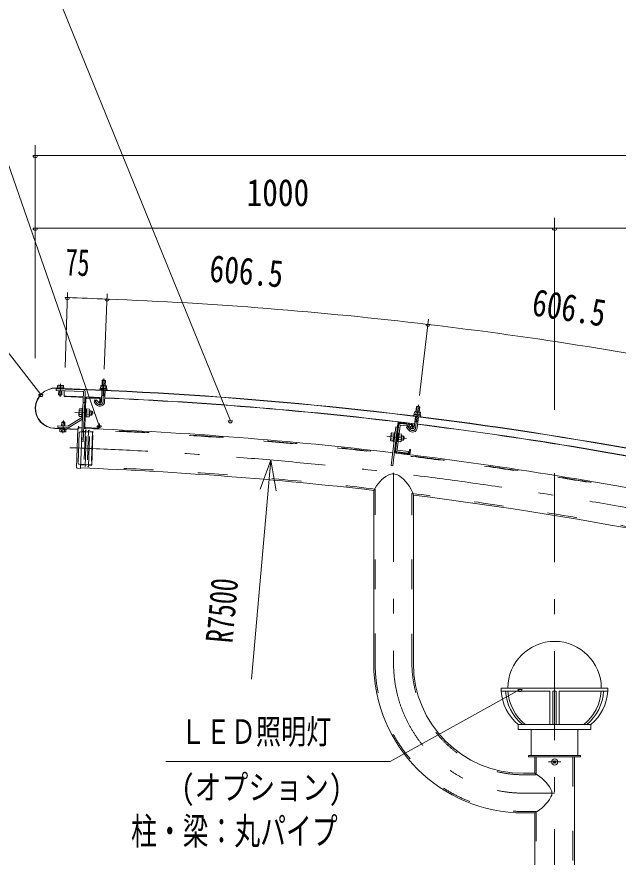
# Model space of a CAD drawing. Units: millimetres, scale not verified. Extents: x -32484 to 32484, y -14700 to 14700.
# Drawn here: x 15185 to 19238, y 5406 to 11071 of the extents above; entities that cross this region are included whole.
import ezdxf
from ezdxf.enums import TextEntityAlignment as Align

# ---------------------------------------------------------------- set-up
doc = ezdxf.new("R2010")
doc.units = ezdxf.units.MM
doc.header["$LTSCALE"] = 50
doc.linetypes.add('USER2', pattern=[10, 4, -6])
doc.linetypes.add('USER3', pattern=[24, 12, -5, 2, -5])
for name, color, linetype, lineweight in [('0-0_0', 7, 'Continuous', 18), ('0-6_2-0BOLD', 7, 'Continuous', 18), ('0-7_2-1HIDDEN', 3, 'USER2', 18), ('0-8_2-2CENTER', 3, 'USER3', 18), ('0-9_2-4THIN', 4, 'Continuous', 18), ('0-A_2-5DIM', 3, 'Continuous', 18)]:
    doc.layers.add(name, color=color, linetype=linetype, lineweight=lineweight)
doc.styles.add('ＭＳ ゴシック', font='')
doc.styles.get('ＭＳ ゴシック').set_extended_font_data('MS Gothic')

# ---------------------------------------------------------------- blocks, each defined once
blk = doc.blocks.new('ledl')
at = {"layer": '0-0_0'}
for p, q in [((14388.17, 13926.97), (14183.17, 13926.97)), ((14183.17, 13920.97), (14183.17, 13926.97)), ((14276.67, 13920.97), (14183.17, 13920.97)), ((14276.67, 13920.97), (14276.67, 13856.97)), ((14288.67, 13920.97), (14282.67, 13920.97)), ((14282.67, 13920.97), (14282.67, 13856.97)), ((14288.67, 13920.97), (14288.67, 13856.97)), ((14388.17, 13920.97), (14294.67, 13920.97)), ((14294.67, 13920.97), (14294.67, 13856.97)), ((14388.17, 13920.97), (14388.17, 13926.97)), ((14355.67, 13846.97), (14355.67, 13856.97)), ((14215.67, 13846.97), (14355.67, 13846.97)), ((14240.67, 13796.97), (14240.67, 13846.97)), ((14330.67, 13796.97), (14330.67, 13846.97)), ((14240.67, 13796.97), (14330.67, 13796.97))]:
    blk.add_line(p, q, dxfattribs=at)
blk.add_lwpolyline([(14215.67, 13846.97), (14215.67, 13856.97), (14355.67, 13856.97)], dxfattribs=at)
for start, end in [(0, 180), (183.82255, 231.05756), (308.94244, 356.17745)]:
    blk.add_arc((14285.67, 13926.97), 90, start, end, dxfattribs=at)
for centre, major_axis, start_param, end_param in [((14285.67, 13926.97), (102.47, 6.5), 3.1362923, 3.9034857), ((14293.67, 13926.97), (102.47, 6.5), 3.1362923, 3.9034857), ((14277.67, 13926.97), (-102.47, 6.5), 2.3796996, 3.146893), ((14285.67, 13926.97), (-102.47, 6.5), 2.3796996, 3.146893)]:
    blk.add_ellipse(centre, major_axis=major_axis, ratio=0.92312, start_param=start_param, end_param=end_param, dxfattribs=at)

msp = doc.modelspace()

# ---------------------------------------------------------------- linework, layer by layer
at = {"layer": '0-6_2-0BOLD'}
for p, q in [((15450.89, 8566.72), (15611.77, 8560.45)), ((15468.38, 8566.04), (15468.24, 8562.52)), ((15469.54, 8585.64), (15469.06, 8573.37)), ((15489.36, 8565.22), (15489.22, 8561.71)), ((15489.25, 8572.58), (15489.73, 8584.85)), ((15504.92, 8561.09), (15505.02, 8564.21)), ((15760.16, 8583.05), (15759.54, 8567.28)), ((15779.73, 8566.49), (15780.35, 8582.26)), ((15466.76, 8524.42), (15467.81, 8551.33)), ((15504.54, 8549.9), (15503.26, 8511.74)), ((15655.67, 8500.58), (15738.21, 8497.36)), ((15738.43, 8502.95), (15655.89, 8506.17)), ((15755.63, 8477.16), (15758.59, 8552.96)), ((15757.22, 8517.98), (15778.21, 8517.17)), ((15779.57, 8552.14), (15776.62, 8476.34)), ((15643.34, 8471.63), (15632.14, 8472.07)), ((15642.55, 8307.74), (15649.86, 8495.2)), ((15748.26, 8467.55), (15749.18, 8491.33)), ((17879.42, 8443.67), (17900.27, 8441.18)), ((15606.5, 8389.88), (15623.31, 8389.23)), ((15624.33, 8415.46), (15607.52, 8416.11)), ((15624.98, 8432.07), (15622.66, 8372.61)), ((15630.57, 8431.85), (15624.98, 8432.07)), ((15645.93, 8394.47), (15653.2, 8401.19)), ((15653.47, 8408.19), (15646.2, 8401.47)), ((15654.25, 8428.13), (15647.25, 8428.4)), ((15652.69, 8388.08), (15673, 8387.29)), ((15674.02, 8413.52), (15653.71, 8414.31)), ((15690.12, 8413.77), (15694.15, 8409.41)), ((17875.47, 8407.16), (17873.6, 8391.49)), ((17893.67, 8389.1), (17895.54, 8404.77)), ((15487.48, 8337.27), (15508.47, 8336.46)), ((15627.01, 8372.36), (15529.37, 8312.62)), ((15535.21, 8303.07), (15627.76, 8359.69)), ((15622.66, 8372.61), (15628.26, 8372.4)), ((17752.97, 8329.02), (17719.11, 8044.73)), ((17736.34, 8142.07), (17758.53, 8328.35)), ((17764.76, 8333.25), (17846.77, 8323.48)), ((17765.42, 8338.81), (17847.44, 8329.04)), ((17845.71, 8320.44), (17772.72, 8329.13)), ((17871.51, 8377.29), (17862.54, 8301.97)), ((17888.23, 8340.05), (17867.37, 8342.53)), ((17883.39, 8299.48), (17892.37, 8374.8)), ((15440.33, 8295.68), (15594.21, 8289.68)), ((15594.28, 8291.43), (15440.4, 8297.43)), ((15474.43, 8294.35), (15474.21, 8288.76)), ((15485.97, 8288.29), (15485.49, 8276.02)), ((15486.13, 8302.63), (15485.86, 8295.65)), ((15505.69, 8275.23), (15506.16, 8287.51)), ((15506.85, 8294.84), (15507.12, 8301.81)), ((15516.18, 8287.12), (15515.7, 8274.85)), ((15587.16, 8033.7), (15597.27, 8296.01)), ((15600.28, 8310.46), (15599.73, 8296.47)), ((15647.71, 8296.33), (15730.25, 8293.11)), ((15730.47, 8298.71), (15647.93, 8301.92)), ((17768.29, 8315.56), (17748.83, 8152.21)), ((17854.42, 8292.96), (17857.23, 8316.6)), ((17723.64, 8224.83), (17706.94, 8226.82)), ((17710.04, 8252.88), (17726.75, 8250.89)), ((17754.39, 8234.38), (17746.61, 8228.26)), ((17755.22, 8241.33), (17747.44, 8235.21)), ((17752.84, 8221.35), (17773.02, 8218.95)), ((17755.94, 8247.42), (17776.12, 8245.01)), ((17788.88, 8216.18), (17792.19, 8243.98)), ((17721.68, 8208.32), (17727.24, 8207.66)), ((17822.6, 8120.52), (17740.58, 8130.29)), ((17741.24, 8135.85), (17823.26, 8126.08)), ((17837.86, 8153.95), (17835.05, 8130.32)), ((17590.62, 7878.98), (17590.62, 6712.9)), ((17857.67, 7846.9), (17857.67, 6712.9)), ((18942.67, 657.9), (18942.67, 6082.9)), ((18805.26, 6049.12), (18801.81, 6052.68)), ((18801.81, 6043.12), (18805.26, 6046.69)), ((18804.36, 6055.23), (18807.93, 6051.79)), ((18807.93, 6044.01), (18804.36, 6040.57)), ((18810.36, 6051.79), (18813.92, 6055.23)), ((18813.92, 6040.57), (18810.36, 6044.01)), ((18816.47, 6052.68), (18813.03, 6049.12)), ((18813.03, 6046.69), (18816.47, 6043.12))]:
    msp.add_line(p, q, dxfattribs=at)
for points in [[(15782.17, 8618.94), (15761.19, 8619.76), (15759.83, 8584.78)], [(15761.19, 8619.76), (15764.82, 8623.12), (15778.81, 8622.57), (15782.17, 8618.94), (15780.81, 8583.96)], [(15632.18, 8544.93), (15450.32, 8552.01), (15450.75, 8563.2), (15632.62, 8556.12)], [(15611.77, 8560.45), (15611.84, 8562.2), (15450.96, 8568.47)], [(15500.8, 8566.53), (15501.02, 8572.13), (15457.3, 8573.83), (15457.08, 8568.23)], [(15459.05, 8573.76), (15459.53, 8586.03), (15462.57, 8587.63), (15496.84, 8586.3), (15499.74, 8584.46), (15499.26, 8572.19)], [(15749.53, 8567.67), (15750.14, 8583.44), (15753.18, 8585.04), (15787.46, 8583.71), (15790.36, 8581.88), (15789.75, 8566.11)], [(15487.74, 8523.6), (15466.76, 8524.42), (15470.12, 8520.79), (15484.11, 8520.24)], [(15484.11, 8520.24), (15487.74, 8523.6), (15488.79, 8550.51)], [(15646.06, 8541.58), (15633.11, 8209.33), (15621.92, 8209.77), (15634.87, 8542.02)], [(15737.44, 8470.45), (15720.8, 8488.43), (15705.38, 8474.17), (15722.02, 8456.18)], [(15743.58, 8491.55), (15742.66, 8467.76), (15748.26, 8467.55)], [(17896.13, 8406.43), (17900.27, 8441.18), (17897.21, 8445.07), (17883.31, 8446.73), (17879.42, 8443.67), (17875.28, 8408.91)], [(15622.8, 8376.11), (15605.99, 8376.77), (15603.73, 8381.06), (15605.44, 8425.12), (15608.03, 8429.22), (15624.84, 8428.57)], [(15654.25, 8428.13), (15652.15, 8374.27), (15645.16, 8374.54)], [(15675.07, 8378.28), (15676.79, 8422.34), (15674.53, 8426.63), (15654.22, 8427.43)], [(15675.39, 8386.32), (15689.03, 8385.79), (15690.12, 8413.77), (15676.48, 8414.3)], [(15694.15, 8409.41), (15693.39, 8389.82), (15689.03, 8385.79)], [(17863.65, 8392.67), (17865.52, 8408.34), (17868.67, 8409.7), (17902.73, 8405.64), (17905.49, 8403.59), (17903.62, 8387.91)], [(15505.11, 8340.09), (15491.12, 8340.63), (15487.48, 8337.27), (15486.57, 8313.82)], [(15505.11, 8340.09), (15508.47, 8336.46), (15507.55, 8313)], [(15652.18, 8374.96), (15672.49, 8374.17), (15675.07, 8378.28)], [(15741.88, 8303.87), (15742.8, 8327.65), (15737.21, 8327.87), (15736.28, 8304.09)], [(15527.8, 8312.21), (15462.09, 8314.77), (15461.65, 8303.58), (15527.36, 8301.02)], [(15474.21, 8288.76), (15517.93, 8287.05), (15518.15, 8292.65)], [(15515.7, 8274.85), (15512.66, 8273.24), (15478.39, 8274.58), (15475.48, 8276.41), (15475.96, 8288.69)], [(15602.72, 8301.05), (15625.45, 8300.18), (15614.94, 8027.37), (15592.2, 8028.25)], [(15601.48, 8296.4), (15602.02, 8310.39), (15600.28, 8310.46)], [(17719.11, 8044.73), (17707.99, 8046.05), (17739.03, 8306.71), (17750.16, 8305.38)], [(17845.71, 8320.44), (17844.38, 8309.31), (17771.4, 8318.01)], [(17843.86, 8296.72), (17828.71, 8315.97), (17812.21, 8302.98), (17827.36, 8283.72)], [(17851.67, 8317.26), (17848.86, 8293.63), (17854.42, 8292.96)], [(17728.3, 8263.93), (17711.59, 8265.91), (17708.69, 8262.03), (17703.47, 8218.24), (17705.38, 8213.79), (17722.09, 8211.8)], [(17721.68, 8208.32), (17728.71, 8267.4), (17734.27, 8266.74)], [(17750.63, 8261.98), (17757.58, 8261.14), (17751.2, 8207.62), (17744.25, 8208.45)], [(17751.28, 8208.32), (17771.47, 8205.91), (17774.37, 8209.8), (17779.59, 8253.59), (17777.68, 8258.05), (17757.49, 8260.45)], [(17778.64, 8245.59), (17792.19, 8243.98), (17795.86, 8239.32), (17793.54, 8219.85), (17788.88, 8216.18), (17775.32, 8217.79)], [(17751.28, 8149.1), (17824.26, 8140.41), (17822.94, 8129.29), (17749.96, 8137.98)], [(17829.49, 8130.98), (17832.3, 8154.61), (17837.86, 8153.95)], [(18599.14, 5971.43), (18675.62, 5971.43), (18675.62, 6082.9)], [(18675.62, 657.9), (18675.62, 5704.38), (18599.14, 5704.38)]]:
    msp.add_lwpolyline(points, dxfattribs=at)
for points in [[(15791.5, 8566.04), (15791.28, 8560.44), (15747.56, 8562.14), (15747.78, 8567.74)], [(17861.25, 8387.32), (17904.69, 8382.15), (17905.36, 8387.71), (17861.91, 8392.88)], [(18634.14, 6090.95), (18984.14, 6090.95), (18984.14, 6082.9), (18634.14, 6082.9)]]:
    msp.add_lwpolyline(points, close=True, dxfattribs=at)
msp.add_circle((18809.14, 6047.9), 20.65, dxfattribs=at)
for centre, radius, start, end in [((15445.64, 8432.07), 136.5, 87.76833, 267.76833), ((15445.64, 8432.07), 134.75, 87.76833, 267.76833), ((15464.28, 8579.39), 8.17, 49.92583, 87.76833), ((15478.51, 8556.41), 30.57, 68.47223, 107.06442), ((15494.49, 8578.22), 8.17, 87.76833, 125.61082), ((14609.14, -18066.75), 26644.27, 73.55577, 88.07326), ((14609.14, -18066.75), 26646.03, 73.55577, 88.07326), ((15632.07, 8542.12), 14, 357.76834, 87.76833), ((15748.3, 8558.61), 3.5, 87.76833, 267.76833), ((15754.9, 8576.8), 8.17, 49.92583, 87.76833), ((15769.13, 8553.82), 30.57, 68.47223, 107.06442), ((15785.11, 8575.62), 8.17, 87.76833, 125.61082), ((15790.27, 8556.98), 3.5, 267.76834, 87.76833), ((14609.14, -18066.75), 26593.53, 87.79245, 88.07326), ((14609.14, -18066.75), 26595.27, 87.79245, 88.07326), ((15632.07, 8542.12), 2.8, 357.76834, 87.76833), ((15655.45, 8494.98), 11.2, 87.76833, 177.76833), ((14609.14, -18066.75), 26593.53, 87.52702, 87.76833), ((14609.14, -18066.75), 26595.27, 87.52704, 87.76833), ((15655.45, 8494.98), 5.6, 87.76833, 177.76833), ((15737.99, 8491.76), 11.2, 357.76834, 87.76833), ((14609.14, -18066.75), 26593.53, 82.96655, 87.48178), ((14609.14, -18066.75), 26595.27, 82.96657, 87.4818), ((15745.14, 8477.57), 31.5, 222.76833, 357.76833), ((15745.14, 8477.57), 10.5, 222.76833, 357.76833), ((15737.99, 8491.76), 5.6, 357.76834, 87.76833), ((15613.9, 8383.02), 10.09, 137.20947, 177.76833), ((15641.29, 8401.66), 36.73, 156.83339, 198.70326), ((15615.44, 8422.37), 10.09, 177.76833, 218.32718), ((15639.23, 8401.74), 36.73, 336.8334, 18.70326), ((15665.08, 8381.03), 10.09, 357.76834, 38.32718), ((15666.61, 8420.38), 10.09, 317.20947, 357.76833), ((17861.71, 8383.74), 3.5, 83.20786, 263.20786), ((17869.73, 8401.35), 8.17, 45.36537, 83.20786), ((17882.09, 8377.31), 30.57, 63.91177, 102.50395), ((17899.75, 8397.77), 8.17, 83.20786, 121.05035), ((15625.55, 8374.74), 2.8, 301.45839, 357.76833), ((17764.09, 8327.69), 11.2, 83.20786, 173.20786), ((17771.07, 8315.23), 14, 83.20762, 173.20795), ((17764.09, 8327.69), 5.6, 83.20786, 173.20786), ((17846.11, 8317.92), 11.2, 353.20787, 83.20786), ((17903.41, 8378.77), 3.5, 263.20787, 83.20786), ((15480.74, 8282.66), 8.17, 267.76833, 305.61082), ((15496.71, 8304.47), 30.57, 248.47223, 287.06442), ((15510.94, 8281.48), 8.17, 229.92583, 267.76833), ((15527.91, 8315.01), 14, 267.76833, 301.45839), ((15527.91, 8315.01), 2.8, 267.76833, 301.45839), ((15594.48, 8296.68), 7, 267.76833, 357.76833), ((15594.48, 8296.68), 5.25, 267.76833, 357.76833), ((15602.52, 8295.8), 5.25, 87.79263, 177.79263), ((14609.14, -18066.75), 26383.53, 83.23218, 87.76833), ((15648.15, 8307.52), 11.2, 177.76833, 267.76833), ((15648.15, 8307.52), 5.6, 177.76833, 267.76833), ((15730.68, 8304.31), 11.2, 267.76833, 357.76833), ((15730.68, 8304.31), 5.6, 267.76833, 357.76833), ((17771.07, 8315.23), 2.8, 83.20762, 173.20795), ((17852.11, 8303.21), 31.5, 218.20786, 353.20786), ((17852.11, 8303.21), 10.5, 218.20786, 353.20786), ((17846.11, 8317.92), 5.6, 353.20787, 83.20786), ((14609.14, -18066.75), 26593.53, 78.4061, 82.92131), ((14609.14, -18066.75), 26595.27, 78.40611, 82.92133), ((17713.77, 8219.4), 10.09, 132.649, 173.20786), ((17742.55, 8235.79), 36.73, 152.27292, 194.14279), ((17718.43, 8258.49), 10.09, 173.20786, 213.76671), ((17740.5, 8236.04), 36.73, 332.27295, 14.14281), ((17764.63, 8213.34), 10.09, 353.20787, 33.76672), ((17769.28, 8252.44), 10.09, 312.64902, 353.20786), ((14609.14, -18066.75), 26383.53, 78.67172, 83.20786), ((17741.9, 8141.41), 11.2, 173.20786, 263.20786), ((17741.9, 8141.41), 5.6, 173.20786, 263.20786), ((17751.61, 8151.88), 14, 173.20795, 263.20762), ((17751.61, 8151.88), 2.8, 173.20795, 263.20762), ((17823.93, 8131.64), 11.2, 263.20786, 353.20786), ((17823.93, 8131.64), 5.6, 263.20786, 353.20786), ((15592.41, 8033.5), 5.25, 177.79263, 267.79263), ((14609.14, -18066.75), 26116.47, 83.44478, 87.79263), ((17721.12, 7919.9), 70, 56.47532, 119.28321), ((17801.77, 7776.08), 234.9, 119.28321, 154.01731), ((17626.1, 7776.48), 242.04, 16.91507, 56.47532), ((14609.14, -18066.75), 26116.47, 74.91363, 82.85469), ((18599.14, 6712.9), 1008.52, 180, 270), ((18599.14, 6712.9), 741.48, 180, 270), ((18809.14, 6047.9), 8.75, 123.11206, 146.88794), ((18809.14, 6047.9), 8.75, 213.11206, 236.88794), ((18804, 6047.9), 1.75, 315.99959, 44.00041), ((18809.14, 6053.05), 1.75, 225.99959, 314.00041), ((18809.14, 6042.76), 1.75, 45.99959, 134.00041), ((18814.29, 6047.9), 1.75, 135.99959, 224.00041), ((18809.14, 6047.9), 8.75, 33.11206, 56.88794), ((18809.14, 6047.9), 8.75, 303.11206, 326.88794), ((18541.17, 5725.82), 280, 29.51659, 61.30328), ((18739.14, 5837.9), 52.5, 330.48343, 29.51659), ((18541.17, 5949.98), 280, 298.69673, 330.48343)]:
    msp.add_arc(centre, radius, start, end, dxfattribs=at)
at = {"layer": '0-7_2-1HIDDEN'}
for p, q in [((15613.22, 8273.5), (15698.9, 8270.2)), ((15646.54, 8274.84), (15624.51, 8275.69)), ((15646.99, 8286.55), (15637.46, 8039.28)), ((15654.92, 8283.1), (15651.9, 8286.35)), ((15668.58, 8273.99), (15654.59, 8274.53)), ((15669.02, 8285.67), (15659.5, 8038.41)), ((15676.95, 8282.25), (15673.97, 8285.47)), ((15695.51, 8272.96), (15676.62, 8273.68)), ((15605.95, 8266.77), (15598.07, 8062.18)), ((15604.79, 8054.91), (15690.48, 8051.61)), ((15637.91, 8051.01), (15615.88, 8051.85)), ((15659.95, 8050.16), (15645.96, 8050.7)), ((15686.88, 8049.12), (15667.99, 8049.85)), ((17600.42, 6712.9), (17600.42, 7887.72)), ((17847.87, 6711.76), (17847.87, 7858.01)), ((18932.87, 6082.9), (18932.87, 657.9))]:
    msp.add_line(p, q, dxfattribs=at)
for points in [[(15642.35, 8039.09), (15645.63, 8042.13), (15654.92, 8283.1)], [(15664.34, 8038.21), (15667.66, 8041.28), (15676.95, 8282.25)], [(18685.42, 6082.9), (18685.42, 5961.62), (18599.14, 5961.62)], [(18599.14, 5714.18), (18685.42, 5714.18), (18685.42, 657.9)]]:
    msp.add_lwpolyline(points, dxfattribs=at)
msp.add_lwpolyline([(15695.59, 8275.05), (15686.8, 8047.02), (15690.43, 8050.38), (15698.95, 8271.42)], close=True, dxfattribs=at)
for centre, radius, start, end in [((14609.14, -18066.75), 26376.53, 73.77559, 88.07326), ((15612.95, 8266.5), 7, 87.79263, 177.79263), ((14609.14, -18066.75), 26373.72, 73.8364, 87.79263), ((15605.06, 8061.91), 7, 177.79263, 267.79263), ((14609.14, -18066.75), 26126.28, 83.42561, 87.79263), ((14609.14, -18066.75), 26126.28, 73.8364, 82.87905), ((18599.14, 6712.9), 998.73, 180, 270), ((18599.14, 6712.9), 751.27, 180.08724, 270)]:
    msp.add_arc(centre, radius, start, end, dxfattribs=at)
at = {"layer": '0-8_2-2CENTER'}
for p, q in [((15772.23, 8633.34), (15766.13, 8476.76)), ((15476.7, 8510.02), (15480.11, 8597.46)), ((15729.72, 8463.31), (15705.96, 8489.01)), ((17891.5, 8456.33), (17872.97, 8300.72)), ((15711.25, 8398.94), (15576.96, 8404.17)), ((15495.11, 8263.42), (15498.52, 8350.85)), ((17835.61, 8290.22), (17813.96, 8317.72)), ((17812.08, 8227.51), (17678.62, 8243.41)), ((18809.14, -1005.48), (18809.14, 8168.6)), ((17724.14, 7997.77), (17724.14, 6712.9)), ((18850.44, 6047.9), (18767.84, 6047.9)), ((18599.14, 5837.9), (18809.14, 5837.9))]:
    msp.add_line(p, q, dxfattribs=at)
for centre, radius, start, end in [((15745.14, 8477.57), 21, 222.76833, 357.76833), ((17852.11, 8303.21), 21, 218.20786, 353.20786), ((14609.14, -18066.75), 26250, 73.71976, 87.96529), ((18599.14, 6712.9), 875, 180, 270)]:
    msp.add_arc(centre, radius, start, end, dxfattribs=at)
at = {"layer": '0-9_2-4THIN'}
for p, q in [((15761.72, 8584.71), (15763.16, 8621.58)), ((15778.92, 8584.04), (15780.35, 8620.91)), ((15470.13, 8562.45), (15470.27, 8565.97)), ((15487.33, 8561.77), (15487.47, 8565.3)), ((15469.7, 8551.26), (15468.58, 8522.45)), ((15486.89, 8550.58), (15485.77, 8521.79)), ((15776.31, 8517.24), (15777.68, 8552.21)), ((15776.31, 8517.24), (15778.08, 8513.89)), ((17877.16, 8408.69), (17881.52, 8445.32)), ((17898.61, 8443.29), (17894.25, 8406.65)), ((15691.48, 8388.06), (15675.48, 8388.69)), ((15676.38, 8411.93), (15692.39, 8411.31)), ((15488.46, 8313.75), (15489.45, 8339.1)), ((15505.66, 8313.08), (15506.65, 8338.42)), ((17866.98, 8339.27), (17869.26, 8342.3)), ((17869.26, 8342.3), (17873.39, 8377.06)), ((15487.76, 8295.58), (15488.03, 8302.55)), ((15505.22, 8301.88), (15504.95, 8294.91)), ((17775.6, 8220.14), (17791.51, 8218.25)), ((17794.26, 8241.35), (17778.36, 8243.24))]:
    msp.add_line(p, q, dxfattribs=at)
for points in [[(15760.48, 8552.88), (15759.12, 8517.91), (15757.1, 8514.71)], [(17890.48, 8375.02), (17886.34, 8340.27), (17887.84, 8336.79)]]:
    msp.add_lwpolyline(points, dxfattribs=at)
at = {"layer": '0-A_2-5DIM'}
for p, q in [((15309.13, 8769.6), (15309.13, 10205.9)), ((15323.13, 10135.9), (15295.13, 10135.9)), ((15309.13, 10135.9), (22309.14, 10135.9)), ((18809.13, 8420.9), (18809.13, 9715.9)), ((15323.13, 9645.9), (15295.13, 9645.9)), ((15309.13, 9645.9), (18809.13, 9645.9)), ((18823.13, 9645.9), (18795.13, 9645.9)), ((18809.13, 9645.9), (21609.14, 9645.9)), ((15509.79, 8706.05), (15526.83, 9212.58)), ((15539.68, 9178.2), (15511.68, 9178.2)), ((15794.44, 9203.47), (15774.66, 8695.83)), ((15807.08, 9168.49), (15779.08, 9168.49)), ((17960.13, 9032.58), (17898.89, 8518.43)), ((17969.99, 8997.82), (17941.99, 8997.82)), ((15361.14, 8525.47), (15333.14, 8525.47)), ((16638.13, 8347.75), (16610.13, 8347.75)), ((15753.83, 8314.67), (15725.83, 8314.67)), ((16825.16, 7886.03), (16896.98, 8083.36)), ((18589.79, 6536.5), (18561.79, 6536.5))]:
    msp.add_line(p, q, dxfattribs=at)
for points in [[(16624.13, 8347.75), (15213.86, 11818.25), (12623.86, 11818.25)], [(11431.94, 10838.25), (14861.94, 10838.25), (15739.83, 8314.67)], [(15347.14, 8525.47), (14469.15, 9652.9), (10829.15, 9652.9)], [(16767.69, 6605.55), (16896.98, 8083.36), (16933.45, 7876.55)], [(18575.79, 6536.5), (17701.24, 6050.11), (16188.24, 6050.11)]]:
    msp.add_lwpolyline(points, dxfattribs=at)
for centre, radius, start, end in [((15309.13, 10135.9), 14, 180, 0), ((15309.13, 9645.9), 14, 180, 0), ((18809.13, 9645.9), 14, 180, 0), ((15525.68, 9178.2), 14, 180, 0), ((13835.08, -41075.15), 50281.77, 87.7683, 88.07321), ((15793.08, 9168.49), 14, 180, 0), ((14731.27, -18078.11), 27267.28, 83.20811, 87.76828), ((17955.99, 8997.82), 14, 180, 0), ((14730.57, -18084.19), 27273.4, 78.64737, 83.20816), ((15347.14, 8525.47), 14, 180, 0), ((16624.13, 8347.75), 14, 180, 0), ((15739.83, 8314.67), 14, 180, 0), ((18575.79, 6536.5), 14, 180, 0)]:
    msp.add_arc(centre, radius, start, end, dxfattribs=at)

# ---------------------------------------------------------------- block references
at = {"layer": '0-0_0', "xscale": 3.5, "yscale": 3.5}
msp.add_blockref('ledl', (-31190.7, -42198.45), dxfattribs=at)

# ---------------------------------------------------------------- texts
at = {"layer": '0-0_0', "style": 'ＭＳ ゴシック', "width": 0.8}
msp.add_text('(オプション)', height=165.8, dxfattribs=at).set_placement((16293.28, 5744.91), align=Align.BOTTOM_LEFT)
at = {"layer": '0-A_2-5DIM', "color": 7, "style": 'ＭＳ ゴシック'}
for s, height, width, p in [('1000', 182.3, 0.85, (16733.63, 9740.77)), ('ＬＥＤ照明灯', 165.8, 0.75, (16287.51, 6120.11)), ('柱・梁：丸パイプ', 182.3, 0.7, (15954.84, 5436.34))]:
    msp.add_text(s, height=height, dxfattribs=dict(at, width=width)).set_placement(p, align=Align.BOTTOM_LEFT)
for s, rotation, width, p in [('75', 357.921, 0.65, (15508.93, 9273.92)), ('606.5', 355.488, 0.8, (16473.72, 9231.61)), ('606.5', 350.928, 0.8, (18639.88, 9006.56)), ('R7500', 85, 0.7, (16693.05, 6840.94))]:
    msp.add_text(s, height=182.3, rotation=rotation, dxfattribs=dict(at, width=width)).set_placement(p, align=Align.BOTTOM_LEFT)

doc.saveas('drawing.dxf')
